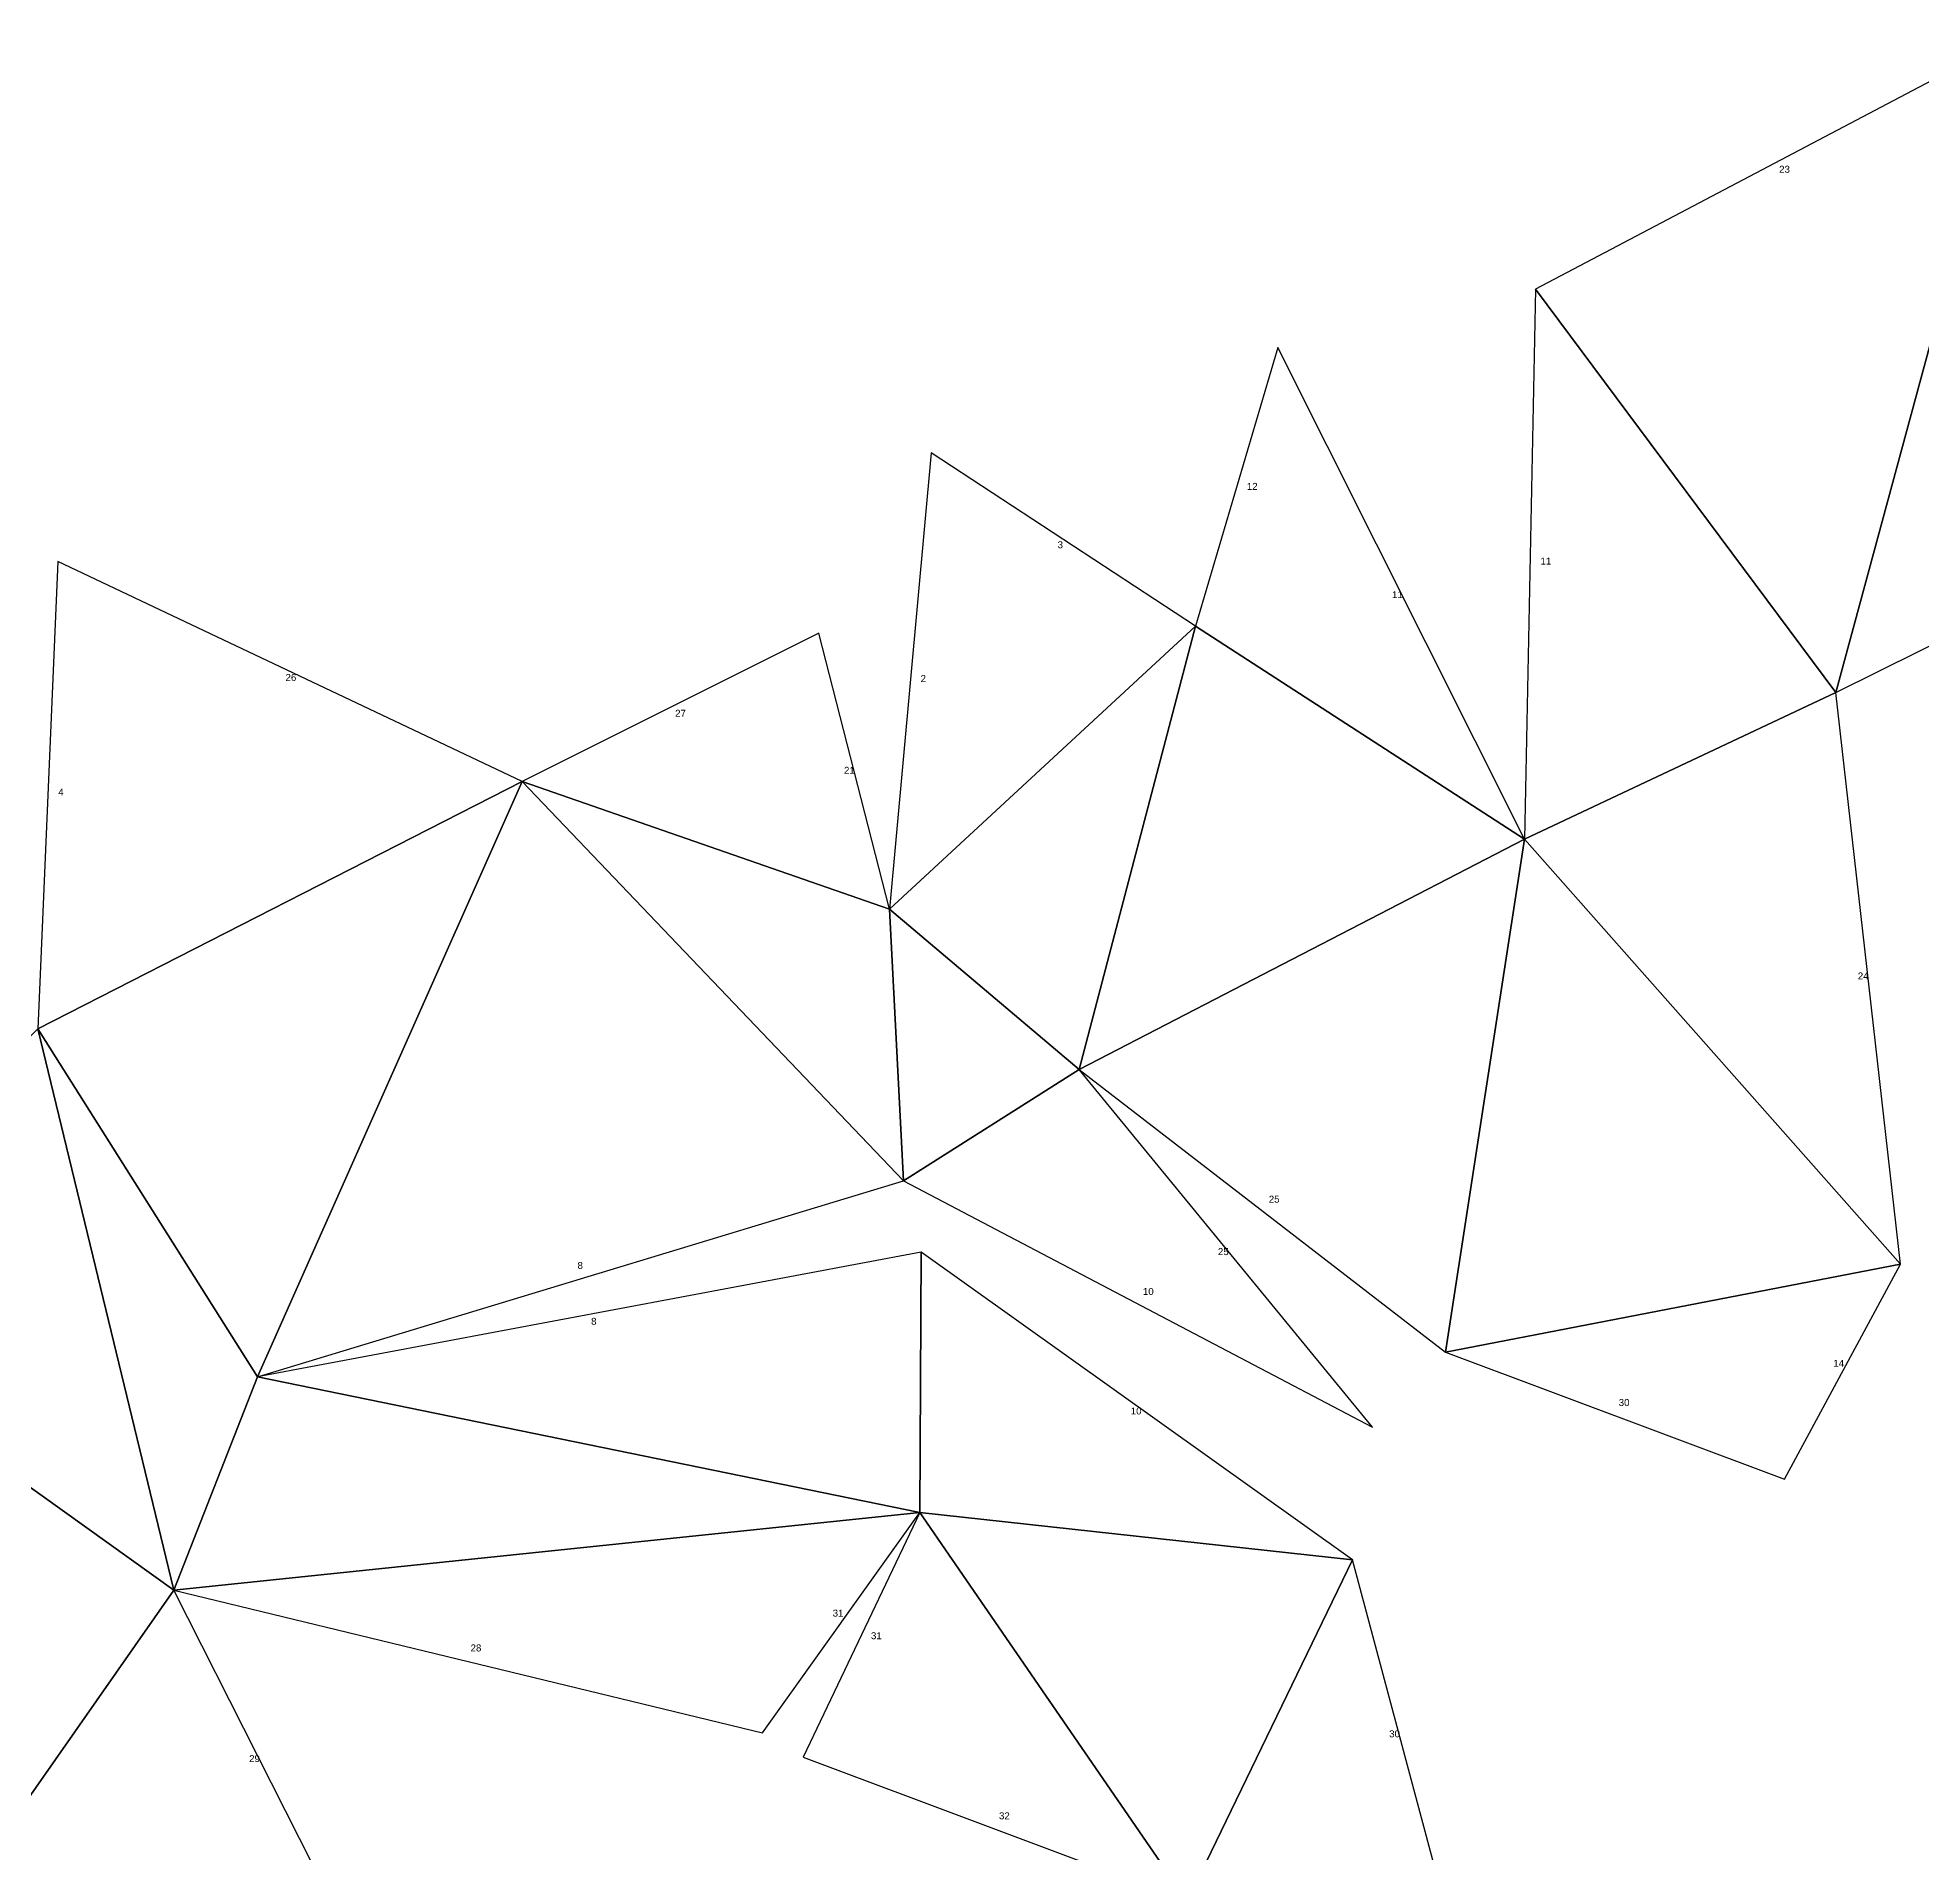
# Model space of a CAD drawing. Extents: x -231 to 450, y -299 to 114.
# Drawn here: x 38.9 to 310, y -147.5 to 113.7 of the extents above; entities that cross this region are included whole.
import ezdxf

# ---------------------------------------------------------------- set-up
doc = ezdxf.new("R2010")
doc.units = 0
doc.styles.get("Standard").update_dxf_attribs({"font": 'arial.ttf'})

msp = doc.modelspace()

# ---------------------------------------------------------------- linework, layer by layer
at = {"color": 0}
for p, q in [((323.09, 113.73), (254.4, 77.53)), ((254.4, 77.53), (252.84, -1.59)), ((217.35, 69.14), (205.5, 29.08)), ((252.84, -1.59), (217.35, 69.14)), ((167.44, 54), (161.45, -11.66)), ((205.5, 29.08), (167.44, 54)), ((297.62, 19.55), (343.29, 42.25)), ((41.83, 38.37), (38.93, -28.88)), ((108.61, 6.71), (41.83, 38.37)), ((151.3, 28.05), (108.61, 6.71)), ((161.45, -11.66), (151.3, 28.05)), ((306.9, -62.71), (297.62, 19.55)), ((230.96, -86.19), (188.77, -34.73)), ((188.77, -34.73), (241.46, -75.38)), ((70.54, -78.92), (163.49, -50.75)), ((163.49, -50.75), (230.96, -86.19)), ((166, -61.01), (70.54, -78.92)), ((228.08, -105.23), (166, -61.01)), ((290.23, -93.67), (306.9, -62.71)), ((241.46, -75.38), (290.23, -93.67)), ((143.19, -130.16), (165.82, -98.43)), ((165.82, -98.43), (149.07, -133.62)), ((241.53, -155.55), (228.08, -105.23)), ((82.86, -157.73), (58.5, -109.62)), ((58.5, -109.62), (143.19, -130.16)), ((149.07, -133.62), (204.32, -154.34))]:
    msp.add_line(p, q, dxfattribs=at)
at = {"color": 1}
for p, q in [((323.09, 113.73), (297.62, 19.55)), ((297.62, 19.55), (323.09, 113.73)), ((254.4, 77.53), (297.62, 19.55)), ((297.62, 19.55), (254.4, 77.53)), ((161.45, -11.66), (205.5, 29.08)), ((205.5, 29.08), (161.45, -11.66)), ((205.5, 29.08), (188.77, -34.73)), ((188.77, -34.73), (205.5, 29.08)), ((252.84, -1.59), (205.5, 29.08)), ((205.5, 29.08), (252.84, -1.59)), ((297.62, 19.55), (252.84, -1.59)), ((252.84, -1.59), (297.62, 19.55)), ((108.61, 6.71), (38.93, -28.88)), ((38.93, -28.88), (108.61, 6.71)), ((108.61, 6.71), (70.54, -78.92)), ((70.54, -78.92), (108.61, 6.71)), ((163.49, -50.75), (108.61, 6.71)), ((108.61, 6.71), (163.49, -50.75)), ((161.45, -11.66), (108.61, 6.71)), ((108.61, 6.71), (161.45, -11.66)), ((188.77, -34.73), (252.84, -1.59)), ((252.84, -1.59), (188.77, -34.73)), ((252.84, -1.59), (241.46, -75.38)), ((241.46, -75.38), (252.84, -1.59)), ((306.9, -62.71), (252.84, -1.59)), ((252.84, -1.59), (306.9, -62.71)), ((163.49, -50.75), (161.45, -11.66)), ((188.77, -34.73), (161.45, -11.66)), ((161.45, -11.66), (163.49, -50.75)), ((161.45, -11.66), (188.77, -34.73)), ((38.93, -28.88), (-0.53, -67.39)), ((58.5, -109.62), (38.93, -28.88)), ((38.93, -28.88), (70.54, -78.92)), ((70.54, -78.92), (38.93, -28.88)), ((38.93, -28.88), (58.5, -109.62)), ((188.77, -34.73), (163.49, -50.75)), ((163.49, -50.75), (188.77, -34.73)), ((165.82, -98.43), (166, -61.01)), ((166, -61.01), (165.82, -98.43)), ((241.46, -75.38), (306.9, -62.71)), ((306.9, -62.71), (241.46, -75.38)), ((-0.53, -67.39), (58.5, -109.62)), ((58.5, -109.62), (-0.53, -67.39)), ((58.5, -109.62), (70.54, -78.92)), ((70.54, -78.92), (58.5, -109.62)), ((70.54, -78.92), (165.82, -98.43)), ((165.82, -98.43), (70.54, -78.92)), ((58.5, -109.62), (165.82, -98.43)), ((165.82, -98.43), (58.5, -109.62)), ((165.82, -98.43), (228.08, -105.23)), ((204.32, -154.34), (165.82, -98.43)), ((228.08, -105.23), (165.82, -98.43)), ((165.82, -98.43), (204.32, -154.34)), ((228.08, -105.23), (204.32, -154.34)), ((204.32, -154.34), (228.08, -105.23)), ((32.03, -147.47), (58.5, -109.62)), ((58.5, -109.62), (32.03, -147.47))]:
    msp.add_line(p, q, dxfattribs=at)

# ---------------------------------------------------------------- texts
for s, p in [('23', (289.45, 94.3)), ('12', (212.87, 48.68)), ('3', (185.65, 40.28)), ('11', (255.12, 37.94)), ('11', (233.76, 33.1)), ('26', (74.58, 21.19)), ('2', (165.94, 21.03)), ('27', (130.63, 16.04)), ('21', (154.92, 7.83)), ('4', (41.88, 4.68)), ('24', (300.77, -21.75)), ('25', (216.03, -53.87)), ('25', (208.71, -61.41)), ('8', (116.58, -63.4)), ('10', (197.92, -67.14)), ('8', (118.54, -71.44)), ('14', (297.25, -77.48)), ('10', (196.17, -84.34)), ('30', (266.37, -83.12)), ('31', (153.29, -113.42)), ('31', (158.8, -116.67)), ('28', (101.2, -118.43)), ('30', (233.35, -130.78)), ('29', (69.34, -134.35)), ('32', (177.22, -142.58))]:
    msp.add_text(s, height=1).set_placement(p)

doc.saveas('drawing.dxf')
